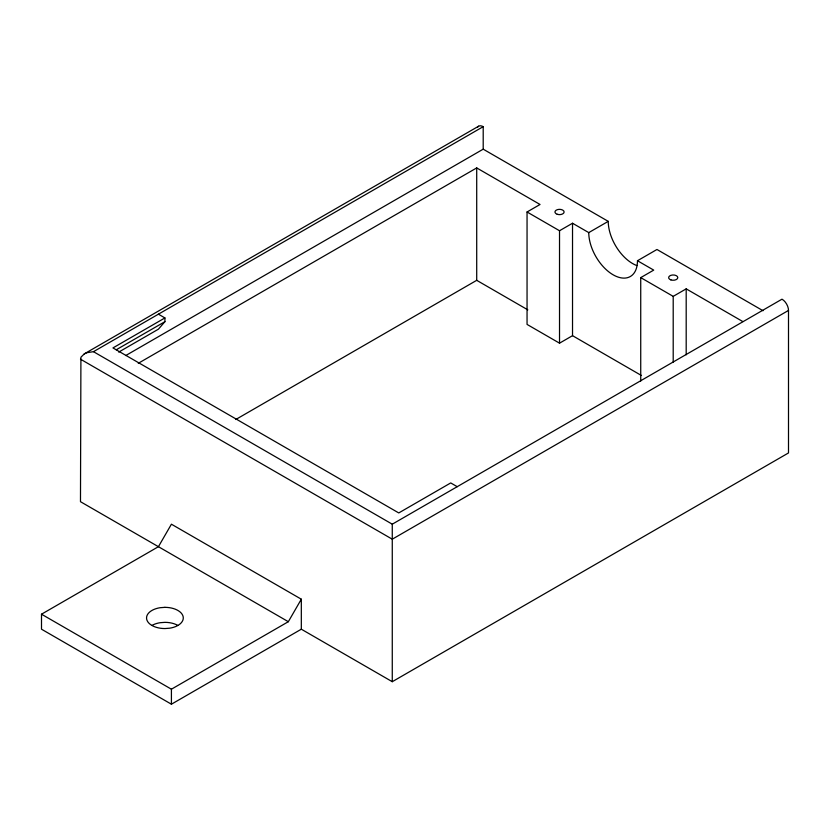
<?xml version="1.0" encoding="UTF-8"?>
<svg xmlns="http://www.w3.org/2000/svg" width="830" height="830" viewBox="0 0 830 830"><rect width="100%" height="100%" fill="white"/><g stroke="black" fill="none" stroke-linecap="round" stroke-linejoin="round"><path stroke-width="1.25" d="M84.276 353.881L86.974 352.688L93.468 351.681L392.268 524.187L782.005 299.174A9.182 5.302 60 0 1 788.5 310.43L788.5 452.941L392.268 681.7L301.321 629.202L171.416 704.203L41.5 629.202L41.5 614.2L158.426 546.69L171.416 524.197L301.321 599.198L288.332 621.701L80.479 501.694L80.915 357.242L84.276 353.881L478.609 126.212M158.426 314.176L164.921 317.932L164.921 321.677L158.426 329.178L118.711 352.107M93.468 351.681L483.205 126.668L483.205 149.172L125.735 355.551M164.921 317.932L112.953 347.926L398.763 512.94L450.721 482.936L457.226 486.691M116.273 349.762L164.921 321.677M138.268 363.312L476.711 167.919L540.039 204.481L527.05 211.982L527.05 324.416L559.524 343.174L572.524 335.673L572.524 223.239L559.524 230.74L527.05 211.982M235.772 419.503L476.711 280.322L476.711 167.919M572.524 223.239L588.761 232.608L608.245 221.361A34.445 19.889 60 0 0 636.838 265.569M588.761 232.608A34.445 19.889 60 0 0 613.121 274.803A34.445 19.889 60 0 0 637.471 260.734L656.966 249.488L763.029 310.721M640.729 381.043L640.729 277.614L653.718 270.113L637.471 260.734M640.729 277.614L673.203 296.362L686.192 288.861L742.86 321.584M788.5 310.43L392.268 539.189L80.479 359.183M41.5 614.2L171.416 689.201L288.332 621.701M483.205 149.172L608.245 221.361M476.711 280.322L527.818 309.849M572.524 335.673L641.476 375.523M686.192 288.861L686.192 354.804M673.203 296.362L673.203 362.305M559.524 230.74L559.524 343.174M392.268 524.187L392.268 681.7M301.321 599.198L301.321 629.202M171.416 689.201L171.416 704.203M477.582 127.166A9.182 5.302 60 0 1 483.205 126.668M151.921 625.447A18.374 10.603 0 0 1 160.159 622.708L164.921 622.344A18.374 10.603 0 0 1 177.911 625.447M164.921 607.342L160.159 607.705A18.374 10.603 0 0 0 146.703 619.336A18.374 10.603 0 0 0 164.921 628.559L169.673 628.196A18.374 10.603 0 0 0 183.129 616.566A18.374 10.603 0 0 0 164.921 607.342M557.231 214.285A4.596 2.656 0 0 0 564.12 211.982A4.596 2.656 0 0 0 557.231 209.689A4.596 2.656 0 0 0 557.231 214.285M670.91 279.907A4.596 2.656 0 0 0 677.799 277.614A4.596 2.656 0 0 0 670.91 275.321A4.596 2.656 0 0 0 670.91 279.907"/></g></svg>
